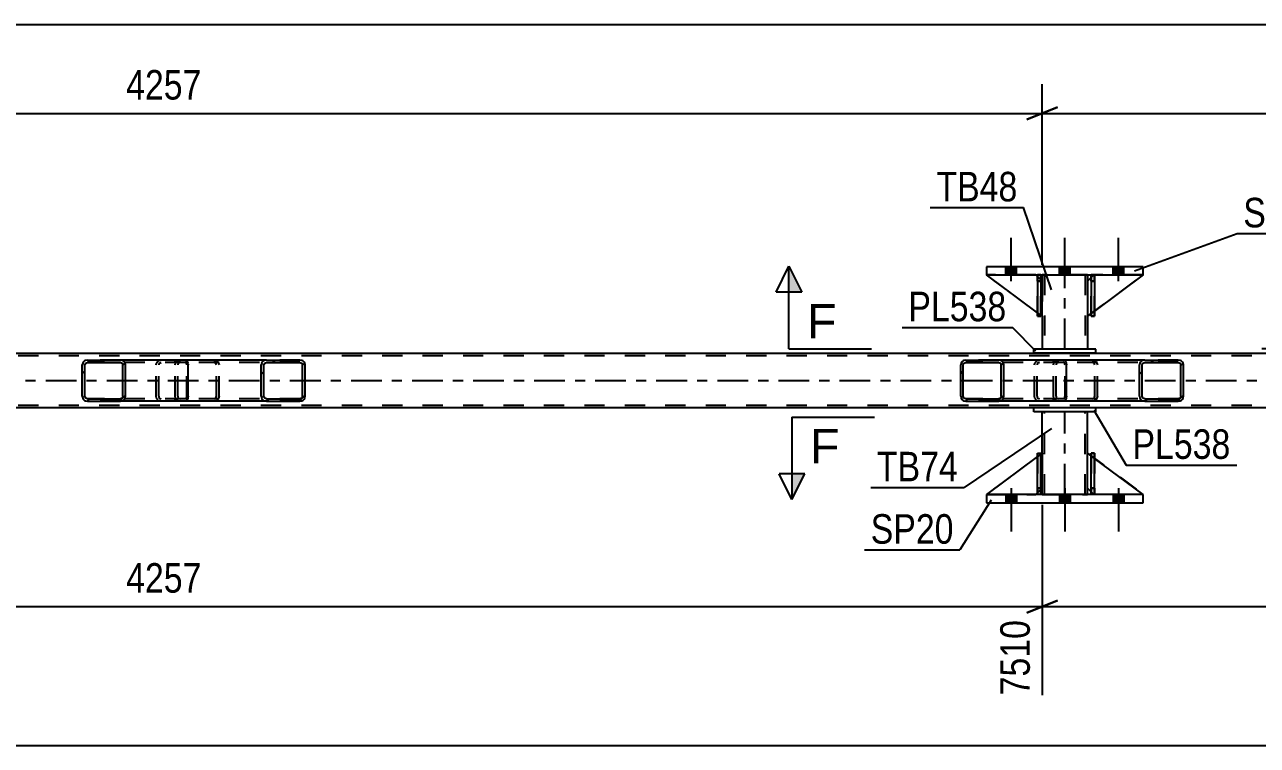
# Model space of a CAD drawing. Header units: millimetres. Extents: x -116 to 725, y -402 to 192.
# Drawn here: x 125.3 to 244.8, y -245.6 to -175.7 of the extents above; entities that cross this region are included whole.
import ezdxf

# ---------------------------------------------------------------- set-up
doc = ezdxf.new("R2010")
doc.units = ezdxf.units.MM
doc.linetypes.add('DXK_LINE_DOT2', pattern=[3.9198, 1.9599, -1.9599])
doc.linetypes.add('DXK_LINE_DOT3', pattern=[5.9187, 2.979, -0.9799, 0.9799, -0.9799])
doc.styles.add('Arial', font='ARIAL.TTF', dxfattribs={"height": 0.2})
doc.styles.add('Arial Narrow', font='ARIALN.TTF', dxfattribs={"height": 0.2})

# ---------------------------------------------------------------- blocks, each defined once
blk = doc.blocks.new('Part-200057545-4097 - 4012')
at = {"color": 2, "linetype": 'Continuous'}
for p, q in [((228.66, -200.19), (228.31, -200.54)), ((228.31, -200.54), (228.31, -203.94)), ((233.71, -199.94), (228.98, -203.44)), ((228.66, -203.68), (228.31, -203.94))]:
    blk.add_line(p, q, dxfattribs=at)
at = {"color": 7, "linetype": 'DXK_LINE_DOT2'}
for p, q in [((228.91, -199.94), (228.66, -200.19)), ((233.71, -199.94), (228.91, -199.94)), ((228.98, -203.44), (228.66, -203.68))]:
    blk.add_line(p, q, dxfattribs=at)
blk = doc.blocks.new('Part-200057545-4160 - 4012')
at = {"linetype": 'Continuous'}
h = blk.add_hatch(dxfattribs=at)
h.set_pattern_fill('', scale=0.7, style=0, pattern_type=0)
h.set_pattern_definition([(45, (135.0264, -208.4886), (-1.57154, 1.57154), [])])
h.paths.add_polyline_path([(135.06, -208.67), (135.03, -208.49), (134.92, -208.33), (134.75, -208.23), (134.56, -208.19), (131.38, -208.19), (131.19, -208.23), (131.02, -208.33), (130.91, -208.49), (130.87, -208.67), (130.87, -211.71), (130.91, -211.9), (131.02, -212.05), (131.19, -212.16), (131.38, -212.19), (134.56, -212.19), (134.75, -212.16), (134.92, -212.05), (135.03, -211.9), (135.06, -211.71)])
h.paths.add_polyline_path([(134.79, -211.8), (134.74, -211.88), (134.66, -211.93), (134.56, -211.95), (131.38, -211.95), (131.28, -211.93), (131.2, -211.88), (131.15, -211.8), (131.13, -211.71), (131.13, -208.67), (131.15, -208.58), (131.2, -208.5), (131.28, -208.45), (131.38, -208.43), (134.56, -208.43), (134.66, -208.45), (134.74, -208.5), (134.79, -208.58), (134.81, -208.67), (134.81, -211.71)])
at = {"color": 2, "linetype": 'Continuous'}
for p, q in [((130.91, -208.49), (130.87, -208.67)), ((130.87, -211.71), (130.87, -208.67)), ((131.13, -208.67), (131.15, -208.58)), ((131.13, -211.71), (131.13, -208.67)), ((131.15, -208.58), (131.2, -208.5)), ((131.38, -208.19), (131.19, -208.23)), ((131.2, -208.5), (131.28, -208.45)), ((131.28, -208.45), (131.38, -208.43)), ((131.38, -208.19), (134.56, -208.19)), ((131.38, -208.43), (134.56, -208.43)), ((140.86, -208.19), (134.56, -208.19)), ((134.75, -208.23), (134.56, -208.19)), ((134.56, -208.43), (134.66, -208.45)), ((134.66, -208.45), (134.74, -208.5)), ((134.74, -208.5), (134.79, -208.58)), ((134.79, -208.58), (134.81, -208.67)), ((134.81, -211.71), (134.81, -208.67)), ((135.06, -208.67), (135.03, -208.49)), ((135.06, -211.71), (135.06, -208.67)), ((140.86, -208.19), (140.97, -208.23)), ((140.97, -208.23), (141.05, -208.33)), ((141.05, -208.33), (141.11, -208.49)), ((141.11, -208.49), (141.13, -208.67)), ((141.13, -211.71), (141.13, -208.67)), ((130.87, -211.71), (130.91, -211.9)), ((131.15, -211.8), (131.13, -211.71)), ((131.2, -211.88), (131.15, -211.8)), ((131.19, -212.16), (131.38, -212.19)), ((131.28, -211.93), (131.2, -211.88)), ((131.38, -211.95), (131.28, -211.93)), ((131.38, -211.95), (134.56, -211.95)), ((131.38, -212.19), (134.56, -212.19)), ((134.66, -211.93), (134.56, -211.95)), ((134.56, -212.19), (134.75, -212.16)), ((140.86, -212.19), (134.56, -212.19)), ((134.74, -211.88), (134.66, -211.93)), ((134.79, -211.8), (134.74, -211.88)), ((134.81, -211.71), (134.79, -211.8)), ((135.03, -211.9), (135.06, -211.71)), ((140.97, -212.16), (140.86, -212.19)), ((141.05, -212.05), (140.97, -212.16)), ((141.11, -211.9), (141.05, -212.05)), ((141.13, -211.71), (141.11, -211.9))]:
    blk.add_line(p, q, dxfattribs=at)
at = {"color": 7, "linetype": 'DXK_LINE_DOT2'}
for p, q in [((134.56, -208.19), (131.38, -208.19)), ((140.86, -208.43), (131.38, -208.43)), ((138.03, -208.67), (138.06, -208.49)), ((138.03, -211.71), (138.03, -208.67)), ((138.3, -208.58), (138.28, -208.67)), ((138.28, -211.71), (138.28, -208.67)), ((138.35, -208.5), (138.3, -208.58)), ((138.34, -208.23), (138.53, -208.19)), ((138.35, -208.5), (138.37, -208.49)), ((138.37, -208.49), (138.43, -208.45)), ((138.43, -208.45), (138.53, -208.43)), ((139.87, -208.43), (139.87, -208.19)), ((140.91, -208.45), (140.86, -208.43)), ((140.96, -208.5), (140.91, -208.45)), ((140.99, -208.58), (140.96, -208.5)), ((141, -208.67), (140.99, -208.58)), ((141, -211.71), (141, -208.67)), ((140.86, -211.95), (131.38, -211.95)), ((134.56, -212.19), (131.38, -212.19)), ((138.06, -211.9), (138.03, -211.71)), ((138.28, -211.71), (138.3, -211.8)), ((138.3, -211.8), (138.35, -211.88)), ((138.53, -212.19), (138.34, -212.16)), ((138.35, -211.88), (138.43, -211.93)), ((138.43, -211.93), (138.53, -211.95)), ((139.87, -212.19), (139.87, -211.95)), ((140.86, -211.95), (140.91, -211.93)), ((140.91, -211.93), (140.96, -211.88)), ((140.96, -211.88), (140.99, -211.8)), ((140.99, -211.8), (141, -211.71))]:
    blk.add_line(p, q, dxfattribs=at)
at = {"color": 2, "linetype": 'Continuous'}
for centre, start, end in [((131.36, -208.69), 111.1941, 156.1506), ((134.58, -208.69), 23.8494, 68.8059), ((131.36, -211.7), 203.8494, 248.8059), ((134.58, -211.7), 291.1941, 336.1506)]:
    blk.add_arc(centre, 0.492, start, end, dxfattribs=at)
at = {"color": 7, "linetype": 'DXK_LINE_DOT2'}
for centre, start, end in [((138.51, -208.69), 111.1941, 156.1506), ((138.51, -211.7), 203.8494, 248.8059)]:
    blk.add_arc(centre, 0.492, start, end, dxfattribs=at)
blk = doc.blocks.new('Part-200057545-4096 - 4012')
at = {"color": 7, "linetype": 'DXK_LINE_DOT2'}
for p, q in [((228.98, -217.23), (228.66, -217.23)), ((228.66, -220.63), (228.66, -217.23)), ((228.66, -217.23), (228.66, -221.23)), ((228.98, -217.23), (228.98, -220.63)), ((228.98, -221.23), (228.98, -217.23)), ((228.98, -220.63), (228.66, -220.63)), ((228.66, -221.23), (228.66, -220.63)), ((228.98, -220.63), (228.98, -221.23)), ((228.98, -221.23), (228.66, -221.23)), ((228.98, -221.23), (228.98, -221.23))]:
    blk.add_line(p, q, dxfattribs=at)
blk = doc.blocks.new('Part-200057545-4159 - 4012')
at = {"linetype": 'Continuous'}
h = blk.add_hatch(dxfattribs=at)
h.set_pattern_fill('', scale=0.7, style=0, pattern_type=0)
h.set_pattern_definition([(45, (152.4371, -208.4886), (-1.57154, 1.57154), [])])
h.paths.add_polyline_path([(152.48, -208.67), (152.44, -208.49), (152.33, -208.33), (152.16, -208.23), (151.97, -208.19), (148.73, -208.19), (148.53, -208.23), (148.37, -208.33), (148.26, -208.49), (148.22, -208.67), (148.22, -211.71), (148.26, -211.9), (148.37, -212.05), (148.53, -212.16), (148.73, -212.19), (151.97, -212.19), (152.16, -212.16), (152.33, -212.05), (152.44, -211.9), (152.48, -211.71)])
h.paths.add_polyline_path([(152.2, -211.8), (152.15, -211.88), (152.06, -211.93), (151.97, -211.95), (148.73, -211.95), (148.63, -211.93), (148.55, -211.88), (148.49, -211.8), (148.47, -211.71), (148.47, -208.67), (148.49, -208.58), (148.55, -208.5), (148.63, -208.45), (148.73, -208.43), (151.97, -208.43), (152.06, -208.45), (152.15, -208.5), (152.2, -208.58), (152.22, -208.67), (152.22, -211.71)])
at = {"color": 7, "linetype": 'DXK_LINE_DOT2'}
for p, q in [((139.87, -208.67), (139.91, -208.49)), ((139.87, -211.71), (139.87, -208.67)), ((140.14, -208.58), (140.13, -208.67)), ((140.13, -211.71), (140.13, -208.67)), ((140.2, -208.5), (140.14, -208.58)), ((140.19, -208.23), (140.38, -208.19)), ((140.28, -208.45), (140.2, -208.5)), ((140.38, -208.43), (140.28, -208.45)), ((140.86, -208.19), (140.38, -208.19)), ((151.97, -208.43), (140.38, -208.43)), ((143.62, -208.19), (143.81, -208.23)), ((143.71, -208.45), (143.62, -208.43)), ((143.8, -208.5), (143.71, -208.45)), ((143.85, -208.58), (143.8, -208.5)), ((143.87, -208.67), (143.85, -208.58)), ((143.87, -211.71), (143.87, -208.67)), ((144.09, -208.49), (144.13, -208.67)), ((144.13, -211.71), (144.13, -208.67)), ((151.97, -208.19), (148.73, -208.19)), ((139.91, -211.9), (139.87, -211.71)), ((140.13, -211.71), (140.14, -211.8)), ((140.14, -211.8), (140.2, -211.88)), ((140.38, -212.19), (140.19, -212.16)), ((140.2, -211.88), (140.28, -211.93)), ((140.28, -211.93), (140.38, -211.95)), ((151.97, -211.95), (140.38, -211.95)), ((140.86, -212.19), (140.38, -212.19)), ((143.62, -211.95), (143.71, -211.93)), ((143.81, -212.16), (143.62, -212.19)), ((143.71, -211.93), (143.8, -211.88)), ((143.8, -211.88), (143.85, -211.8)), ((143.85, -211.8), (143.87, -211.71)), ((144.13, -211.71), (144.09, -211.9)), ((151.97, -212.19), (148.73, -212.19))]:
    blk.add_line(p, q, dxfattribs=at)
at = {"color": 2, "linetype": 'Continuous'}
for p, q in [((148.73, -208.19), (140.86, -208.19)), ((148.26, -208.49), (148.22, -208.67)), ((148.22, -211.71), (148.22, -208.67)), ((148.47, -208.67), (148.49, -208.58)), ((148.47, -211.71), (148.47, -208.67)), ((148.49, -208.58), (148.55, -208.5)), ((148.73, -208.19), (148.53, -208.23)), ((148.55, -208.5), (148.63, -208.45)), ((148.63, -208.45), (148.73, -208.43)), ((148.73, -208.19), (151.97, -208.19)), ((148.73, -208.43), (151.97, -208.43)), ((152.16, -208.23), (151.97, -208.19)), ((151.97, -208.43), (152.06, -208.45)), ((152.06, -208.45), (152.15, -208.5)), ((152.15, -208.5), (152.2, -208.58)), ((152.2, -208.58), (152.22, -208.67)), ((152.22, -211.71), (152.22, -208.67)), ((152.48, -208.67), (152.44, -208.49)), ((152.48, -211.71), (152.48, -208.67)), ((148.73, -212.19), (140.86, -212.19)), ((148.22, -211.71), (148.26, -211.9)), ((148.49, -211.8), (148.47, -211.71)), ((148.55, -211.88), (148.49, -211.8)), ((148.53, -212.16), (148.73, -212.19)), ((148.63, -211.93), (148.55, -211.88)), ((148.73, -211.95), (148.63, -211.93)), ((148.73, -211.95), (151.97, -211.95)), ((148.73, -212.19), (151.97, -212.19)), ((152.06, -211.93), (151.97, -211.95)), ((151.97, -212.19), (152.16, -212.16)), ((152.15, -211.88), (152.06, -211.93)), ((152.2, -211.8), (152.15, -211.88)), ((152.22, -211.71), (152.2, -211.8)), ((152.44, -211.9), (152.48, -211.71))]:
    blk.add_line(p, q, dxfattribs=at)
at = {"color": 7, "linetype": 'DXK_LINE_DOT2'}
for centre, start, end in [((140.36, -208.69), 110.7583, 155.68), ((143.64, -208.69), 24.32, 69.2417), ((140.36, -211.69), 204.32, 249.2417), ((143.64, -211.69), 290.7583, 335.68)]:
    blk.add_arc(centre, 0.496, start, end, dxfattribs=at)
at = {"color": 2, "linetype": 'Continuous'}
for centre, start, end in [((148.71, -208.69), 110.7583, 155.68), ((151.98, -208.69), 24.32, 69.2417), ((148.71, -211.69), 204.32, 249.2417), ((151.98, -211.69), 290.7583, 335.68)]:
    blk.add_arc(centre, 0.496, start, end, dxfattribs=at)
blk = doc.blocks.new('Part-200057545-4158 - 4012')
at = {"linetype": 'Continuous'}
h = blk.add_hatch(dxfattribs=at)
h.set_pattern_fill('', scale=0.7, style=0, pattern_type=0)
h.set_pattern_definition([(45, (220.1607, -208.4886), (-1.57154, 1.57154), [])])
h.paths.add_polyline_path([(220.2, -208.67), (220.16, -208.49), (220.05, -208.33), (219.89, -208.23), (219.7, -208.19), (216.51, -208.19), (216.32, -208.23), (216.16, -208.33), (216.05, -208.49), (216.01, -208.67), (216.01, -211.71), (216.05, -211.9), (216.16, -212.05), (216.32, -212.16), (216.51, -212.19), (219.7, -212.19), (219.89, -212.16), (220.05, -212.05), (220.16, -211.9), (220.2, -211.71)])
h.paths.add_polyline_path([(219.93, -211.8), (219.87, -211.88), (219.79, -211.93), (219.7, -211.95), (216.51, -211.95), (216.42, -211.93), (216.33, -211.88), (216.28, -211.8), (216.26, -211.71), (216.26, -208.67), (216.28, -208.58), (216.33, -208.5), (216.42, -208.45), (216.51, -208.43), (219.7, -208.43), (219.79, -208.45), (219.87, -208.5), (219.93, -208.58), (219.95, -208.67), (219.95, -211.71)])
at = {"color": 2, "linetype": 'Continuous'}
for p, q in [((216.05, -208.49), (216.01, -208.67)), ((216.01, -211.71), (216.01, -208.67)), ((216.26, -208.67), (216.28, -208.58)), ((216.26, -211.71), (216.26, -208.67)), ((216.28, -208.58), (216.33, -208.5)), ((216.51, -208.19), (216.32, -208.23)), ((216.33, -208.5), (216.42, -208.45)), ((216.42, -208.45), (216.51, -208.43)), ((216.51, -208.19), (219.7, -208.19)), ((216.51, -208.43), (219.7, -208.43)), ((226, -208.19), (219.7, -208.19)), ((219.89, -208.23), (219.7, -208.19)), ((219.7, -208.43), (219.79, -208.45)), ((219.79, -208.45), (219.87, -208.5)), ((219.87, -208.5), (219.93, -208.58)), ((219.93, -208.58), (219.95, -208.67)), ((219.95, -211.71), (219.95, -208.67)), ((220.2, -208.67), (220.16, -208.49)), ((220.2, -211.71), (220.2, -208.67)), ((226, -208.19), (226.1, -208.23)), ((226.1, -208.23), (226.19, -208.33)), ((226.19, -208.33), (226.25, -208.49)), ((226.25, -208.49), (226.27, -208.67)), ((226.27, -211.71), (226.27, -208.67)), ((216.01, -211.71), (216.05, -211.9)), ((216.28, -211.8), (216.26, -211.71)), ((216.33, -211.88), (216.28, -211.8)), ((216.32, -212.16), (216.51, -212.19)), ((216.42, -211.93), (216.33, -211.88)), ((216.51, -211.95), (216.42, -211.93)), ((216.51, -211.95), (219.7, -211.95)), ((216.51, -212.19), (219.7, -212.19)), ((219.79, -211.93), (219.7, -211.95)), ((219.7, -212.19), (219.89, -212.16)), ((226, -212.19), (219.7, -212.19)), ((219.87, -211.88), (219.79, -211.93)), ((219.93, -211.8), (219.87, -211.88)), ((219.95, -211.71), (219.93, -211.8)), ((220.16, -211.9), (220.2, -211.71)), ((226.1, -212.16), (226, -212.19)), ((226.19, -212.05), (226.1, -212.16)), ((226.25, -211.9), (226.19, -212.05)), ((226.27, -211.71), (226.25, -211.9))]:
    blk.add_line(p, q, dxfattribs=at)
at = {"color": 7, "linetype": 'DXK_LINE_DOT2'}
for p, q in [((219.7, -208.19), (216.51, -208.19)), ((226, -208.43), (216.51, -208.43)), ((223.16, -208.67), (223.2, -208.49)), ((223.16, -211.71), (223.16, -208.67)), ((223.43, -208.58), (223.41, -208.67)), ((223.41, -211.71), (223.41, -208.67)), ((223.48, -208.5), (223.43, -208.58)), ((223.47, -208.23), (223.66, -208.19)), ((223.57, -208.45), (223.48, -208.5)), ((223.66, -208.43), (223.57, -208.45)), ((225, -208.43), (225, -208.19)), ((226.05, -208.45), (226, -208.43)), ((226.09, -208.5), (226.05, -208.45)), ((226.12, -208.58), (226.09, -208.5)), ((226.13, -208.67), (226.12, -208.58)), ((226.13, -211.71), (226.13, -208.67)), ((226, -211.95), (216.51, -211.95)), ((219.7, -212.19), (216.51, -212.19)), ((223.2, -211.9), (223.16, -211.71)), ((223.41, -211.71), (223.43, -211.8)), ((223.43, -211.8), (223.48, -211.88)), ((223.66, -212.19), (223.47, -212.16)), ((223.48, -211.88), (223.57, -211.93)), ((223.57, -211.93), (223.66, -211.95)), ((225, -212.19), (225, -211.95)), ((226, -211.95), (226.05, -211.93)), ((226.05, -211.93), (226.09, -211.88)), ((226.09, -211.88), (226.12, -211.8)), ((226.12, -211.8), (226.13, -211.71))]:
    blk.add_line(p, q, dxfattribs=at)
at = {"color": 2, "linetype": 'Continuous'}
for centre, start, end in [((216.5, -208.69), 111.1941, 156.1506), ((219.71, -208.69), 23.8494, 68.8059), ((216.5, -211.7), 203.8494, 248.8059), ((219.71, -211.7), 291.1941, 336.1506)]:
    blk.add_arc(centre, 0.492, start, end, dxfattribs=at)
at = {"color": 7, "linetype": 'DXK_LINE_DOT2'}
for centre, start, end in [((223.65, -208.69), 111.1941, 156.1506), ((223.65, -211.7), 203.8494, 248.8059)]:
    blk.add_arc(centre, 0.492, start, end, dxfattribs=at)
blk = doc.blocks.new('Part-200057545-4089 - 4012')
at = {"color": 2, "linetype": 'Continuous'}
for p, q in [((228.31, -220.63), (228.31, -217.23)), ((228.66, -217.49), (228.31, -217.23)), ((233.71, -221.23), (228.98, -217.73)), ((228.66, -220.99), (228.31, -220.63))]:
    blk.add_line(p, q, dxfattribs=at)
at = {"color": 7, "linetype": 'DXK_LINE_DOT2'}
for p, q in [((228.98, -217.73), (228.66, -217.49)), ((228.91, -221.23), (228.66, -220.99)), ((233.71, -221.23), (228.91, -221.23)), ((233.71, -221.23), (233.71, -221.23)), ((233.71, -221.23), (233.71, -221.23))]:
    blk.add_line(p, q, dxfattribs=at)
blk = doc.blocks.new('Part-200057545-4090 - 4012')
at = {"color": 7, "linetype": 'DXK_LINE_DOT2'}
for p, q in [((228.31, -220.63), (228.31, -217.23)), ((228.31, -217.23), (233.71, -221.23)), ((228.91, -221.23), (228.31, -220.63)), ((233.71, -221.23), (228.91, -221.23))]:
    blk.add_line(p, q, dxfattribs=at)
blk = doc.blocks.new('Part-200057545-4091 - 4012')
at = {"color": 7, "linetype": 'DXK_LINE_DOT2'}
for p, q in [((223.78, -217.33), (223.46, -217.56)), ((223.91, -220.63), (223.91, -217.23)), ((223.91, -220.63), (223.31, -221.23)), ((223.78, -220.76), (223.46, -221.08)), ((218.51, -221.23), (223.31, -221.23))]:
    blk.add_line(p, q, dxfattribs=at)
at = {"color": 2, "linetype": 'Continuous'}
for p, q in [((223.91, -217.23), (223.78, -217.33)), ((223.91, -220.63), (223.91, -217.23)), ((223.46, -217.56), (218.51, -221.23)), ((223.91, -220.63), (223.78, -220.76)), ((223.91, -220.63), (223.91, -220.63)), ((223.46, -221.08), (223.31, -221.23))]:
    blk.add_line(p, q, dxfattribs=at)
blk = doc.blocks.new('Part-200057545-4092 - 4012')
at = {"color": 7, "linetype": 'DXK_LINE_DOT2'}
for p, q in [((223.91, -217.23), (218.51, -221.23)), ((223.91, -220.63), (223.91, -217.23)), ((223.91, -217.23), (223.91, -220.63)), ((223.31, -221.23), (223.91, -220.63)), ((223.91, -220.63), (223.31, -221.23)), ((223.91, -220.63), (223.91, -220.63)), ((218.51, -221.23), (223.31, -221.23))]:
    blk.add_line(p, q, dxfattribs=at)
blk = doc.blocks.new('Part-200057545-4093 - 4012')
at = {"color": 2, "linetype": 'Continuous'}
for p, q in [((223.46, -221.23), (223.46, -217.23)), ((223.46, -217.23), (223.78, -217.23)), ((223.78, -221.23), (223.78, -217.23)), ((223.46, -221.23), (223.46, -221.23)), ((223.78, -221.23), (223.46, -221.23))]:
    blk.add_line(p, q, dxfattribs=at)
at = {"color": 7, "linetype": 'DXK_LINE_DOT2'}
for p, q in [((223.46, -217.23), (223.46, -220.63)), ((223.78, -220.63), (223.78, -217.23)), ((223.46, -220.63), (223.46, -221.23)), ((223.46, -220.63), (223.78, -220.63)), ((223.78, -221.23), (223.78, -220.63)), ((223.78, -221.23), (223.78, -221.23))]:
    blk.add_line(p, q, dxfattribs=at)
blk = doc.blocks.new('Part-200057545-4094 - 4012')
at = {"color": 2, "linetype": 'Continuous'}
for p, q in [((228.66, -221.23), (228.66, -217.23)), ((228.66, -217.23), (228.98, -217.23)), ((228.98, -221.23), (228.98, -217.23)), ((228.66, -221.23), (228.66, -221.23)), ((228.98, -221.23), (228.66, -221.23))]:
    blk.add_line(p, q, dxfattribs=at)
at = {"color": 7, "linetype": 'DXK_LINE_DOT2'}
for p, q in [((228.66, -217.23), (228.66, -220.63)), ((228.98, -220.63), (228.98, -217.23)), ((228.66, -220.63), (228.66, -221.23)), ((228.66, -220.63), (228.98, -220.63)), ((228.98, -221.23), (228.98, -220.63)), ((228.98, -221.23), (228.98, -221.23))]:
    blk.add_line(p, q, dxfattribs=at)
blk = doc.blocks.new('Part-200057545-4095 - 4012')
at = {"color": 7, "linetype": 'DXK_LINE_DOT2'}
for p, q in [((223.46, -217.23), (223.78, -217.23)), ((223.46, -220.63), (223.46, -217.23)), ((223.46, -217.23), (223.46, -221.23)), ((223.78, -217.23), (223.78, -220.63)), ((223.78, -221.23), (223.78, -217.33)), ((223.78, -220.63), (223.46, -220.63)), ((223.46, -221.23), (223.46, -220.63)), ((223.78, -220.63), (223.78, -221.23)), ((223.78, -221.23), (223.46, -221.23)), ((223.78, -221.23), (223.78, -221.23))]:
    blk.add_line(p, q, dxfattribs=at)
blk = doc.blocks.new('Part-200057545-4098 - 4012')
at = {"color": 7, "linetype": 'DXK_LINE_DOT2'}
for p, q in [((228.91, -199.94), (228.31, -200.54)), ((228.31, -203.94), (233.71, -199.94)), ((228.31, -200.54), (228.31, -203.94)), ((233.71, -199.94), (228.91, -199.94))]:
    blk.add_line(p, q, dxfattribs=at)
blk = doc.blocks.new('Part-200057545-4099 - 4012')
at = {"color": 2, "linetype": 'Continuous'}
for p, q in [((223.46, -203.61), (218.51, -199.94)), ((223.46, -200.1), (223.31, -199.94)), ((223.91, -200.54), (223.78, -200.42)), ((223.91, -200.54), (223.91, -200.54)), ((223.91, -203.94), (223.91, -200.54)), ((223.78, -203.85), (223.91, -203.94)), ((223.91, -203.94), (223.91, -203.94))]:
    blk.add_line(p, q, dxfattribs=at)
at = {"color": 7, "linetype": 'DXK_LINE_DOT2'}
for p, q in [((223.31, -199.94), (218.51, -199.94)), ((223.31, -199.94), (223.91, -200.54)), ((223.78, -200.42), (223.46, -200.1)), ((223.91, -200.54), (223.91, -203.94)), ((223.78, -203.85), (223.46, -203.61))]:
    blk.add_line(p, q, dxfattribs=at)
blk = doc.blocks.new('Part-200057545-4100 - 4012')
at = {"color": 7, "linetype": 'DXK_LINE_DOT2'}
for p, q in [((223.91, -203.94), (218.51, -199.94)), ((218.51, -199.94), (223.31, -199.94)), ((223.31, -199.94), (223.91, -200.54)), ((223.91, -200.54), (223.31, -199.94)), ((223.91, -200.54), (223.91, -203.94)), ((223.91, -200.54), (223.91, -200.54)), ((223.91, -200.54), (223.91, -203.94))]:
    blk.add_line(p, q, dxfattribs=at)
blk = doc.blocks.new('Part-200057545-4101 - 4012')
at = {"color": 2, "linetype": 'Continuous'}
for p, q in [((223.78, -199.94), (223.46, -199.94)), ((223.46, -199.94), (223.46, -203.94)), ((223.78, -199.94), (223.78, -199.94)), ((223.78, -199.94), (223.78, -203.94)), ((223.78, -203.94), (223.46, -203.94))]:
    blk.add_line(p, q, dxfattribs=at)
at = {"color": 7, "linetype": 'DXK_LINE_DOT2'}
for p, q in [((223.46, -200.54), (223.46, -199.94)), ((223.78, -200.54), (223.46, -200.54)), ((223.46, -200.54), (223.46, -203.94)), ((223.78, -200.54), (223.78, -199.94)), ((223.78, -199.94), (223.78, -199.94)), ((223.78, -203.94), (223.78, -200.54))]:
    blk.add_line(p, q, dxfattribs=at)
blk = doc.blocks.new('Part-200057545-4102 - 4012')
at = {"color": 2, "linetype": 'Continuous'}
for p, q in [((228.98, -199.94), (228.66, -199.94)), ((228.66, -199.94), (228.66, -203.94)), ((228.98, -199.94), (228.98, -199.94)), ((228.98, -199.94), (228.98, -203.94)), ((228.98, -203.94), (228.66, -203.94))]:
    blk.add_line(p, q, dxfattribs=at)
at = {"color": 7, "linetype": 'DXK_LINE_DOT2'}
for p, q in [((228.66, -200.54), (228.66, -199.94)), ((228.98, -200.54), (228.66, -200.54)), ((228.66, -200.54), (228.66, -203.94)), ((228.98, -200.54), (228.98, -199.94)), ((228.98, -199.94), (228.98, -199.94)), ((228.98, -203.94), (228.98, -200.54))]:
    blk.add_line(p, q, dxfattribs=at)
blk = doc.blocks.new('Part-200057545-4103 - 4012')
at = {"color": 7, "linetype": 'DXK_LINE_DOT2'}
for p, q in [((223.46, -200.54), (223.46, -199.94)), ((223.46, -199.94), (223.46, -199.94)), ((223.46, -199.94), (223.46, -203.94)), ((223.78, -199.94), (223.46, -199.94)), ((223.46, -203.94), (223.46, -200.54)), ((223.46, -200.54), (223.78, -200.54)), ((223.78, -200.54), (223.78, -199.94)), ((223.78, -203.94), (223.78, -199.94)), ((223.78, -200.54), (223.78, -203.94)), ((223.46, -203.94), (223.78, -203.94))]:
    blk.add_line(p, q, dxfattribs=at)
blk = doc.blocks.new('Part-200057545-4104 - 4012')
at = {"color": 7, "linetype": 'DXK_LINE_DOT2'}
for p, q in [((228.66, -200.54), (228.66, -199.94)), ((228.66, -199.94), (228.66, -199.94)), ((228.66, -199.94), (228.66, -203.94)), ((228.98, -199.94), (228.66, -199.94)), ((228.66, -203.94), (228.66, -200.54)), ((228.66, -200.54), (228.98, -200.54)), ((228.98, -200.54), (228.98, -199.94)), ((228.98, -203.94), (228.98, -199.94)), ((228.98, -200.54), (228.98, -203.94)), ((228.66, -203.94), (228.98, -203.94))]:
    blk.add_line(p, q, dxfattribs=at)
blk = doc.blocks.new('Part-200057545-4109 - 4012')
at = {"color": 2, "linetype": 'Continuous'}
for p, q in [((218.51, -221.23), (218.51, -222.03)), ((233.71, -221.23), (218.51, -221.23)), ((218.51, -222.03), (233.71, -222.03)), ((233.71, -222.03), (233.71, -221.23))]:
    blk.add_line(p, q, dxfattribs=at)
blk = doc.blocks.new('Part-200057545-4114 - 4012')
at = {"color": 2, "linetype": 'Continuous'}
for p, q in [((233.71, -199.14), (218.51, -199.14)), ((218.51, -199.14), (218.51, -199.94)), ((233.71, -199.94), (233.71, -199.14)), ((218.51, -199.94), (233.71, -199.94))]:
    blk.add_line(p, q, dxfattribs=at)
blk = doc.blocks.new('Part-200057545-4119 - 4012')
at = {"color": 2, "linetype": 'Continuous'}
for p, q in [((223.91, -217.23), (223.91, -213.23)), ((228.31, -217.23), (228.31, -213.23)), ((223.91, -221.23), (223.91, -220.63)), ((228.31, -221.23), (228.31, -220.63))]:
    blk.add_line(p, q, dxfattribs=at)
at = {"color": 7, "linetype": 'DXK_LINE_DOT2'}
for p, q in [((228.31, -213.23), (223.91, -213.23)), ((224.15, -221.23), (224.15, -213.23)), ((228.07, -221.23), (228.07, -213.23)), ((223.91, -220.63), (223.91, -217.23)), ((228.31, -220.63), (228.31, -217.23)), ((223.91, -221.23), (228.31, -221.23))]:
    blk.add_line(p, q, dxfattribs=at)
at = {"color": 7, "linetype": 'DXK_LINE_DOT3'}
blk.add_line((226.11, -221.23), (226.11, -213.23), dxfattribs=at)
blk = doc.blocks.new('Part-200057545-4124 - 4012')
at = {"color": 2, "linetype": 'Continuous'}
for p, q in [((229.11, -212.83), (223.11, -212.83)), ((223.11, -213.23), (223.11, -212.83)), ((229.11, -213.23), (223.11, -213.23)), ((229.11, -213.23), (229.11, -212.83))]:
    blk.add_line(p, q, dxfattribs=at)
blk = doc.blocks.new('Part-200057545-4129 - 4012')
at = {"color": 2, "linetype": 'Continuous'}
for p, q in [((229.11, -207.14), (223.11, -207.14)), ((223.11, -207.54), (223.11, -207.14)), ((229.11, -207.54), (223.11, -207.54)), ((229.11, -207.54), (229.11, -207.14))]:
    blk.add_line(p, q, dxfattribs=at)
blk = doc.blocks.new('Part-200057545-4150 - 4012')
at = {"color": 2, "linetype": 'Continuous'}
for p, q in [((223.91, -199.94), (223.91, -200.54)), ((228.31, -199.94), (228.31, -200.54)), ((223.91, -203.94), (223.91, -207.14)), ((228.31, -203.94), (228.31, -207.14))]:
    blk.add_line(p, q, dxfattribs=at)
at = {"color": 7, "linetype": 'DXK_LINE_DOT2'}
for p, q in [((228.31, -199.94), (223.91, -199.94)), ((223.91, -200.54), (223.91, -203.94)), ((224.15, -199.94), (224.15, -207.14)), ((228.07, -199.94), (228.07, -207.14)), ((228.31, -200.54), (228.31, -203.94)), ((228.31, -207.14), (223.91, -207.14))]:
    blk.add_line(p, q, dxfattribs=at)
at = {"color": 7, "linetype": 'DXK_LINE_DOT3'}
blk.add_line((226.11, -207.14), (226.11, -199.94), dxfattribs=at)
blk = doc.blocks.new('Part-200057545-4157 - 4012')
at = {"linetype": 'Continuous'}
h = blk.add_hatch(dxfattribs=at)
h.set_pattern_fill('', scale=0.7, style=0, pattern_type=0)
h.set_pattern_definition([(45, (237.5714, -208.4886), (-1.57154, 1.57154), [])])
h.paths.add_polyline_path([(237.61, -208.67), (237.57, -208.49), (237.46, -208.33), (237.29, -208.23), (237.1, -208.19), (233.86, -208.19), (233.67, -208.23), (233.5, -208.33), (233.39, -208.49), (233.35, -208.67), (233.35, -211.71), (233.39, -211.9), (233.5, -212.05), (233.67, -212.16), (233.86, -212.19), (237.1, -212.19), (237.29, -212.16), (237.46, -212.05), (237.57, -211.9), (237.61, -211.71)])
h.paths.add_polyline_path([(237.34, -211.8), (237.28, -211.88), (237.2, -211.93), (237.1, -211.95), (233.86, -211.95), (233.77, -211.93), (233.68, -211.88), (233.63, -211.8), (233.61, -211.71), (233.61, -208.67), (233.63, -208.58), (233.68, -208.5), (233.77, -208.45), (233.86, -208.43), (237.1, -208.43), (237.2, -208.45), (237.28, -208.5), (237.34, -208.58), (237.35, -208.67), (237.35, -211.71)])
at = {"color": 7, "linetype": 'DXK_LINE_DOT2'}
for p, q in [((225, -208.67), (225.04, -208.49)), ((225, -211.71), (225, -208.67)), ((225.28, -208.58), (225.26, -208.67)), ((225.26, -211.71), (225.26, -208.67)), ((225.33, -208.5), (225.28, -208.58)), ((225.32, -208.23), (225.52, -208.19)), ((225.42, -208.45), (225.33, -208.5)), ((225.52, -208.43), (225.42, -208.45)), ((226, -208.19), (225.52, -208.19)), ((237.1, -208.43), (225.52, -208.43)), ((228.75, -208.19), (228.95, -208.23)), ((228.85, -208.45), (228.75, -208.43)), ((228.93, -208.5), (228.85, -208.45)), ((228.99, -208.58), (228.93, -208.5)), ((229.01, -208.67), (228.99, -208.58)), ((229.01, -211.71), (229.01, -208.67)), ((229.22, -208.49), (229.26, -208.67)), ((229.26, -211.71), (229.26, -208.67)), ((237.1, -208.19), (233.86, -208.19)), ((225.04, -211.9), (225, -211.71)), ((225.26, -211.71), (225.28, -211.8)), ((225.28, -211.8), (225.33, -211.88)), ((225.52, -212.19), (225.32, -212.16)), ((225.33, -211.88), (225.42, -211.93)), ((225.42, -211.93), (225.52, -211.95)), ((237.1, -211.95), (225.52, -211.95)), ((226, -212.19), (225.52, -212.19)), ((228.75, -211.95), (228.85, -211.93)), ((228.95, -212.16), (228.75, -212.19)), ((228.85, -211.93), (228.93, -211.88)), ((228.93, -211.88), (228.99, -211.8)), ((228.99, -211.8), (229.01, -211.71)), ((229.26, -211.71), (229.22, -211.9)), ((237.1, -212.19), (233.86, -212.19))]:
    blk.add_line(p, q, dxfattribs=at)
at = {"color": 2, "linetype": 'Continuous'}
for p, q in [((233.86, -208.19), (226, -208.19)), ((233.39, -208.49), (233.35, -208.67)), ((233.35, -211.71), (233.35, -208.67)), ((233.61, -208.67), (233.63, -208.58)), ((233.61, -211.71), (233.61, -208.67)), ((233.63, -208.58), (233.68, -208.5)), ((233.86, -208.19), (233.67, -208.23)), ((233.68, -208.5), (233.77, -208.45)), ((233.77, -208.45), (233.86, -208.43)), ((233.86, -208.19), (237.1, -208.19)), ((233.86, -208.43), (237.1, -208.43)), ((237.29, -208.23), (237.1, -208.19)), ((237.1, -208.43), (237.2, -208.45)), ((237.2, -208.45), (237.28, -208.5)), ((237.28, -208.5), (237.34, -208.58)), ((237.34, -208.58), (237.35, -208.67)), ((237.35, -211.71), (237.35, -208.67)), ((237.61, -208.67), (237.57, -208.49)), ((237.61, -211.71), (237.61, -208.67)), ((233.86, -212.19), (226, -212.19)), ((233.35, -211.71), (233.39, -211.9)), ((233.63, -211.8), (233.61, -211.71)), ((233.68, -211.88), (233.63, -211.8)), ((233.67, -212.16), (233.86, -212.19)), ((233.77, -211.93), (233.68, -211.88)), ((233.86, -211.95), (233.77, -211.93)), ((233.86, -211.95), (237.1, -211.95)), ((233.86, -212.19), (237.1, -212.19)), ((237.2, -211.93), (237.1, -211.95)), ((237.1, -212.19), (237.29, -212.16)), ((237.28, -211.88), (237.2, -211.93)), ((237.34, -211.8), (237.28, -211.88)), ((237.35, -211.71), (237.34, -211.8)), ((237.57, -211.9), (237.61, -211.71))]:
    blk.add_line(p, q, dxfattribs=at)
at = {"color": 7, "linetype": 'DXK_LINE_DOT2'}
for centre, start, end in [((225.5, -208.69), 110.7583, 155.68), ((228.77, -208.69), 24.32, 69.2417), ((225.5, -211.69), 204.32, 249.2417), ((228.77, -211.69), 290.7583, 335.68)]:
    blk.add_arc(centre, 0.496, start, end, dxfattribs=at)
at = {"color": 2, "linetype": 'Continuous'}
for centre, start, end in [((233.84, -208.69), 110.7583, 155.68), ((237.12, -208.69), 24.32, 69.2417), ((233.84, -211.69), 204.32, 249.2417), ((237.12, -211.69), 290.7583, 335.68)]:
    blk.add_arc(centre, 0.496, start, end, dxfattribs=at)
blk = doc.blocks.new('Part-200057545-4253 - 4012')
at = {"color": 2, "linetype": 'Continuous'}
for p, q in [((620.52, -207.55), (-38.4, -207.55)), ((223.11, -212.83), (58.84, -212.83)), ((478.52, -212.83), (229.11, -212.83))]:
    blk.add_line(p, q, dxfattribs=at)
at = {"color": 7, "linetype": 'DXK_LINE_DOT2'}
for p, q in [((620.52, -207.79), (-38.4, -207.79)), ((620.52, -212.59), (-38.4, -212.59)), ((229.11, -212.83), (223.11, -212.83))]:
    blk.add_line(p, q, dxfattribs=at)
at = {"color": 7, "linetype": 'DXK_LINE_DOT3'}
blk.add_line((-38.4, -210.19), (620.52, -210.19), dxfattribs=at)
blk = doc.blocks.new('Bolt-200057545-4262 - 4012')
at = {"linetype": 'Continuous'}
for points in [[(220.39, -199.94), (221.43, -199.94), (221.43, -199.14), (220.39, -199.14)], [(220.39, -199.94), (221.43, -199.94), (221.43, -199.14), (220.39, -199.14)], [(220.39, -199.94), (221.43, -199.94), (221.43, -199.14), (220.39, -199.14)], [(225.59, -199.94), (226.63, -199.94), (226.63, -199.14), (225.59, -199.14)], [(225.59, -199.94), (226.63, -199.94), (226.63, -199.14), (225.59, -199.14)], [(230.79, -199.94), (231.83, -199.94), (231.83, -199.14), (230.79, -199.14)], [(230.79, -199.94), (231.83, -199.94), (231.83, -199.14), (230.79, -199.14)], [(230.79, -199.94), (231.83, -199.94), (231.83, -199.14), (230.79, -199.14)]]:
    blk.add_hatch(color=1, dxfattribs=at).paths.add_polyline_path(points)
at = {"color": 1, "linetype": 'Continuous'}
for p, q in [((220.91, -200.54), (220.91, -196.34)), ((220.91, -200.54), (220.91, -196.34)), ((220.91, -200.54), (220.91, -196.34)), ((226.11, -200.54), (226.11, -196.34)), ((226.11, -200.54), (226.11, -196.34)), ((231.31, -200.54), (231.31, -196.34)), ((231.31, -200.54), (231.31, -196.34)), ((231.31, -200.54), (231.31, -196.34)), ((220.39, -199.94), (220.39, -199.14)), ((220.39, -199.94), (220.39, -199.14)), ((220.39, -199.94), (220.39, -199.14)), ((221.43, -199.94), (221.43, -199.14)), ((221.43, -199.94), (221.43, -199.14)), ((221.43, -199.94), (221.43, -199.14)), ((225.59, -199.94), (225.59, -199.14)), ((225.59, -199.94), (225.59, -199.14)), ((226.63, -199.94), (226.63, -199.14)), ((226.63, -199.94), (226.63, -199.14)), ((230.79, -199.94), (230.79, -199.14)), ((230.79, -199.94), (230.79, -199.14)), ((230.79, -199.94), (230.79, -199.14)), ((231.83, -199.94), (231.83, -199.14)), ((231.83, -199.94), (231.83, -199.14)), ((231.83, -199.94), (231.83, -199.14))]:
    blk.add_line(p, q, dxfattribs=at)
blk = doc.blocks.new('Bolt-200057545-4263 - 4012')
at = {"linetype": 'Continuous'}
for points in [[(221.43, -221.23), (220.39, -221.23), (220.39, -222.03), (221.43, -222.03)], [(221.43, -221.23), (220.39, -221.23), (220.39, -222.03), (221.43, -222.03)], [(221.43, -221.23), (220.39, -221.23), (220.39, -222.03), (221.43, -222.03)], [(226.63, -221.23), (225.59, -221.23), (225.59, -222.03), (226.63, -222.03)], [(226.63, -221.23), (225.59, -221.23), (225.59, -222.03), (226.63, -222.03)], [(231.83, -221.23), (230.79, -221.23), (230.79, -222.03), (231.83, -222.03)], [(231.83, -221.23), (230.79, -221.23), (230.79, -222.03), (231.83, -222.03)], [(231.83, -221.23), (230.79, -221.23), (230.79, -222.03), (231.83, -222.03)]]:
    blk.add_hatch(color=1, dxfattribs=at).paths.add_polyline_path(points)
at = {"color": 1, "linetype": 'Continuous'}
for p, q in [((220.91, -220.63), (220.91, -224.83)), ((220.91, -220.63), (220.91, -224.83)), ((220.91, -220.63), (220.91, -224.83)), ((226.11, -220.63), (226.11, -224.83)), ((226.11, -220.63), (226.11, -224.83)), ((231.31, -220.63), (231.31, -224.83)), ((231.31, -220.63), (231.31, -224.83)), ((231.31, -220.63), (231.31, -224.83)), ((220.39, -221.23), (220.39, -222.03)), ((220.39, -221.23), (220.39, -222.03)), ((220.39, -221.23), (220.39, -222.03)), ((221.43, -221.23), (221.43, -222.03)), ((221.43, -221.23), (221.43, -222.03)), ((221.43, -221.23), (221.43, -222.03)), ((225.59, -221.23), (225.59, -222.03)), ((225.59, -221.23), (225.59, -222.03)), ((226.63, -221.23), (226.63, -222.03)), ((226.63, -221.23), (226.63, -222.03)), ((230.79, -221.23), (230.79, -222.03)), ((230.79, -221.23), (230.79, -222.03)), ((230.79, -221.23), (230.79, -222.03)), ((231.83, -221.23), (231.83, -222.03)), ((231.83, -221.23), (231.83, -222.03)), ((231.83, -221.23), (231.83, -222.03))]:
    blk.add_line(p, q, dxfattribs=at)
blk = doc.blocks.new('StraightDimension-200057545-4339 - 4012')
at = {"color": 7, "linetype": 'Continuous'}
for p, q in [((223.91, -198.94), (223.91, -181.42)), ((225.41, -183.67), (222.41, -184.87)), ((223.91, -184.27), (479.32, -184.27))]:
    blk.add_line(p, q, dxfattribs=at)
blk = doc.blocks.new('StraightDimension-200057545-4345 - 4012')
at = {"color": 7, "linetype": 'Continuous'}
for p, q in [((223.91, -198.94), (223.91, -181.42)), ((222.41, -184.87), (225.41, -183.67)), ((53.64, -184.27), (223.91, -184.27))]:
    blk.add_line(p, q, dxfattribs=at)
at = {"color": 0}
blk.add_wipeout([(143.03, -183.52), (143.03, -179.32), (134.52, -179.32), (134.52, -183.52)], dxfattribs=at)
at = {"color": 3, "style": 'Arial Narrow'}
blk.add_text('4257', height=2.863, dxfattribs=at).set_placement((135.12, -182.92))
blk = doc.blocks.new('StraightDimension-200057545-4357 - 4012')
at = {"color": 7, "linetype": 'Continuous'}
for p, q in [((223.91, -222.23), (223.91, -240.72)), ((225.41, -231.51), (222.41, -232.71)), ((223.91, -232.11), (479.32, -232.11))]:
    blk.add_line(p, q, dxfattribs=at)
blk = doc.blocks.new('StraightDimension-200057545-4368 - 4012')
at = {"color": 7, "linetype": 'Continuous'}
for p, q in [((223.91, -222.23), (223.91, -240.72)), ((222.41, -232.71), (225.41, -231.51)), ((53.64, -232.11), (223.91, -232.11))]:
    blk.add_line(p, q, dxfattribs=at)
at = {"color": 0}
blk.add_wipeout([(143.03, -231.36), (143.03, -227.16), (134.52, -227.16), (134.52, -231.36)], dxfattribs=at)
at = {"color": 3, "style": 'Arial Narrow'}
blk.add_text('4257', height=2.863, dxfattribs=at).set_placement((135.12, -230.76))
at = {"color": 0, "linetype": 'Continuous'}
blk.add_wipeout([(223.31, -232.81), (219.11, -232.81), (219.11, -241.32), (223.31, -241.32)], dxfattribs=at)
at = {"color": 3, "linetype": 'Continuous', "style": 'Arial Narrow'}
blk.add_text('7510', height=2.863, rotation=90.0002, dxfattribs=at).set_placement((222.71, -240.72))
blk = doc.blocks.new('StraightDimension-200057545-4390 - 4012')
at = {"color": 7, "linetype": 'Continuous'}
blk.add_line((-47.02, -175.65), (629.14, -175.65), dxfattribs=at)
blk = doc.blocks.new('StraightDimension-200057545-4405 - 4012')
at = {"color": 7, "linetype": 'Continuous'}
blk.add_line((-47.66, -245.58), (629.78, -245.58), dxfattribs=at)
blk = doc.blocks.new('Mark-200057545-4105 - 4012')
at = {"color": 30, "linetype": 'Continuous'}
for p in [(218.97, -221.78), (206.69, -226.61)]:
    blk.add_line(p, (215.93, -226.61), dxfattribs=at)
at = {"color": 0}
blk.add_wipeout([(215.33, -226.01), (215.33, -223.01), (207.29, -223.01), (207.29, -226.01)], dxfattribs=at)
blk.add_wipeout([(215.33, -226.01), (215.33, -223.01), (207.29, -223.01), (207.29, -226.01)], dxfattribs=at)
at = {"color": 3, "style": 'Arial Narrow'}
blk.add_text('SP20', height=2.863, dxfattribs=at).set_placement((207.29, -226.01))
blk = doc.blocks.new('Mark-200057545-4110 - 4012')
at = {"color": 30, "linetype": 'Continuous'}
for p, q in [((232.85, -199.54), (242.8, -195.92)), ((242.8, -195.92), (252.04, -195.92))]:
    blk.add_line(p, q, dxfattribs=at)
at = {"color": 0}
blk.add_wipeout([(251.44, -195.32), (251.44, -192.32), (243.4, -192.32), (243.4, -195.32)], dxfattribs=at)
blk.add_wipeout([(251.44, -195.32), (251.44, -192.32), (243.4, -192.32), (243.4, -195.32)], dxfattribs=at)
at = {"color": 3, "style": 'Arial Narrow'}
blk.add_text('SP20', height=2.863, dxfattribs=at).set_placement((243.4, -195.32))
blk = doc.blocks.new('Mark-200057545-4115 - 4012')
at = {"color": 30, "linetype": 'Continuous'}
for p in [(224.8, -214.84), (207.29, -220.56)]:
    blk.add_line(p, (216.34, -220.56), dxfattribs=at)
at = {"color": 0}
blk.add_wipeout([(215.74, -219.96), (215.74, -216.96), (207.89, -216.96), (207.89, -219.96)], dxfattribs=at)
blk.add_wipeout([(215.74, -219.96), (215.74, -216.96), (207.89, -216.96), (207.89, -219.96)], dxfattribs=at)
at = {"color": 3, "style": 'Arial Narrow'}
blk.add_text('TB74', height=2.863, dxfattribs=at).set_placement((207.89, -219.96))
blk = doc.blocks.new('Mark-200057545-4120 - 4012')
at = {"color": 30, "linetype": 'Continuous'}
for p, q in [((228.91, -213.04), (232.06, -218.38)), ((232.06, -218.38), (242.77, -218.38))]:
    blk.add_line(p, q, dxfattribs=at)
at = {"color": 0}
blk.add_wipeout([(242.17, -217.78), (242.17, -214.78), (232.66, -214.78), (232.66, -217.78)], dxfattribs=at)
blk.add_wipeout([(242.17, -217.78), (242.17, -214.78), (232.66, -214.78), (232.66, -217.78)], dxfattribs=at)
at = {"color": 3, "style": 'Arial Narrow'}
blk.add_text('PL538', height=2.863, dxfattribs=at).set_placement((232.66, -217.78))
blk = doc.blocks.new('Mark-200057545-4125 - 4012')
at = {"color": 30, "linetype": 'Continuous'}
for p in [(210.34, -205.03), (223.28, -207.34)]:
    blk.add_line(p, (221.04, -205.03), dxfattribs=at)
at = {"color": 0}
blk.add_wipeout([(220.44, -204.43), (220.44, -201.43), (210.94, -201.43), (210.94, -204.43)], dxfattribs=at)
blk.add_wipeout([(220.44, -204.43), (220.44, -201.43), (210.94, -201.43), (210.94, -204.43)], dxfattribs=at)
at = {"color": 3, "style": 'Arial Narrow'}
blk.add_text('PL538', height=2.863, dxfattribs=at).set_placement((210.94, -204.43))
blk = doc.blocks.new('Mark-200057545-4146 - 4012')
at = {"color": 30, "linetype": 'Continuous'}
for p in [(213.06, -193.4), (224.8, -201.39)]:
    blk.add_line(p, (222.11, -193.4), dxfattribs=at)
at = {"color": 0}
blk.add_wipeout([(221.51, -192.8), (221.51, -189.8), (213.66, -189.8), (213.66, -192.8)], dxfattribs=at)
blk.add_wipeout([(221.51, -192.8), (221.51, -189.8), (213.66, -189.8), (213.66, -192.8)], dxfattribs=at)
at = {"color": 3, "style": 'Arial Narrow'}
blk.add_text('TB48', height=2.863, dxfattribs=at).set_placement((213.66, -192.8))
blk = doc.blocks.new('SectionMark-200057545-4516 - 4012')
at = {"linetype": 'Continuous'}
for points in [[(200.62, -201.6), (199.37, -201.6), (199.37, -199.1)], [(253.2, -201.6), (251.95, -201.6), (253.2, -199.1)]]:
    blk.add_hatch(color=6, dxfattribs=at).paths.add_polyline_path(points)
at = {"color": 6, "linetype": 'Continuous'}
for p, q in [((198.12, -201.6), (199.37, -199.1)), ((199.37, -207.1), (199.37, -199.1)), ((199.37, -199.1), (200.62, -201.6)), ((253.2, -199.1), (251.95, -201.6)), ((253.2, -207.1), (253.2, -199.1)), ((253.2, -199.1), (254.45, -201.6)), ((200.62, -201.6), (198.12, -201.6)), ((251.95, -201.6), (254.45, -201.6)), ((199.37, -207.1), (207.37, -207.1)), ((253.2, -207.1), (245.2, -207.1))]:
    blk.add_line(p, q, dxfattribs=at)
at = {"color": 0, "linetype": 'Continuous'}
for points in [[(203.97, -206.1), (203.97, -202.6), (201.12, -202.6), (201.12, -206.1)], [(251.45, -206.1), (251.45, -202.6), (248.6, -202.6), (248.6, -206.1)]]:
    blk.add_wipeout(points, dxfattribs=at)
at = {"color": 3, "linetype": 'Continuous', "style": 'Arial'}
for p in [(201.12, -206.1), (248.6, -206.1)]:
    blk.add_text('F', height=3.34, dxfattribs=at).set_placement(p)
blk = doc.blocks.new('SectionMark-200057545-4520 - 4012')
at = {"linetype": 'Continuous'}
for points in [[(199.66, -219.22), (200.91, -219.22), (199.66, -221.72)], [(252.98, -219.22), (254.23, -219.22), (254.23, -221.72)]]:
    blk.add_hatch(color=6, dxfattribs=at).paths.add_polyline_path(points)
at = {"color": 6, "linetype": 'Continuous'}
for p, q in [((199.66, -213.72), (207.66, -213.72)), ((199.66, -213.72), (199.66, -221.72)), ((254.23, -213.72), (246.23, -213.72)), ((254.23, -213.72), (254.23, -221.72)), ((199.66, -221.72), (198.41, -219.22)), ((200.91, -219.22), (198.41, -219.22)), ((199.66, -221.72), (200.91, -219.22)), ((252.98, -219.22), (255.48, -219.22)), ((254.23, -221.72), (252.98, -219.22)), ((255.48, -219.22), (254.23, -221.72))]:
    blk.add_line(p, q, dxfattribs=at)
at = {"color": 0, "linetype": 'Continuous'}
for points in [[(204.26, -218.22), (204.26, -214.72), (201.41, -214.72), (201.41, -218.22)], [(252.48, -218.22), (252.48, -214.72), (249.63, -214.72), (249.63, -218.22)]]:
    blk.add_wipeout(points, dxfattribs=at)
at = {"color": 3, "linetype": 'Continuous', "style": 'Arial'}
for p in [(201.41, -218.22), (249.63, -218.22)]:
    blk.add_text('F', height=3.34, dxfattribs=at).set_placement(p)

msp = doc.modelspace()

# ---------------------------------------------------------------- block references
for name in ['Bolt-200057545-4262 - 4012', 'Part-200057545-4114 - 4012', 'Part-200057545-4099 - 4012', 'Part-200057545-4100 - 4012', 'Part-200057545-4101 - 4012', 'Part-200057545-4103 - 4012', 'Part-200057545-4150 - 4012', 'Part-200057545-4097 - 4012', 'Part-200057545-4098 - 4012', 'Part-200057545-4102 - 4012', 'Part-200057545-4104 - 4012', 'Part-200057545-4253 - 4012', 'Part-200057545-4129 - 4012', 'Part-200057545-4160 - 4012', 'Part-200057545-4159 - 4012', 'Part-200057545-4158 - 4012', 'Part-200057545-4157 - 4012', 'Part-200057545-4124 - 4012', 'Part-200057545-4119 - 4012', 'Part-200057545-4091 - 4012', 'Part-200057545-4092 - 4012', 'Part-200057545-4093 - 4012', 'Part-200057545-4095 - 4012', 'Part-200057545-4089 - 4012', 'Part-200057545-4090 - 4012', 'Part-200057545-4096 - 4012', 'Part-200057545-4094 - 4012', 'Bolt-200057545-4263 - 4012', 'Part-200057545-4109 - 4012']:
    msp.add_blockref(name, (0, 0))

# ---------------------------------------------------------------- next in the draw order: block references
for name in ['StraightDimension-200057545-4339 - 4012', 'StraightDimension-200057545-4357 - 4012']:
    msp.add_blockref(name, (0, 0))

# ---------------------------------------------------------------- next in the draw order: block references
for name in ['StraightDimension-200057545-4345 - 4012', 'StraightDimension-200057545-4368 - 4012']:
    msp.add_blockref(name, (0, 0))

# ---------------------------------------------------------------- next in the draw order: block references
for name in ['StraightDimension-200057545-4390 - 4012', 'StraightDimension-200057545-4405 - 4012']:
    msp.add_blockref(name, (0, 0))

# ---------------------------------------------------------------- next in the draw order: block references
for name in ['Mark-200057545-4110 - 4012', 'Mark-200057545-4125 - 4012', 'Mark-200057545-4120 - 4012', 'Mark-200057545-4115 - 4012', 'Mark-200057545-4105 - 4012']:
    msp.add_blockref(name, (0, 0))

# ---------------------------------------------------------------- next in the draw order: block references
for name in ['Mark-200057545-4146 - 4012', 'SectionMark-200057545-4520 - 4012']:
    msp.add_blockref(name, (0, 0))

# ---------------------------------------------------------------- next in the draw order: block references
msp.add_blockref('SectionMark-200057545-4516 - 4012', (0, 0))

doc.saveas('drawing.dxf')
